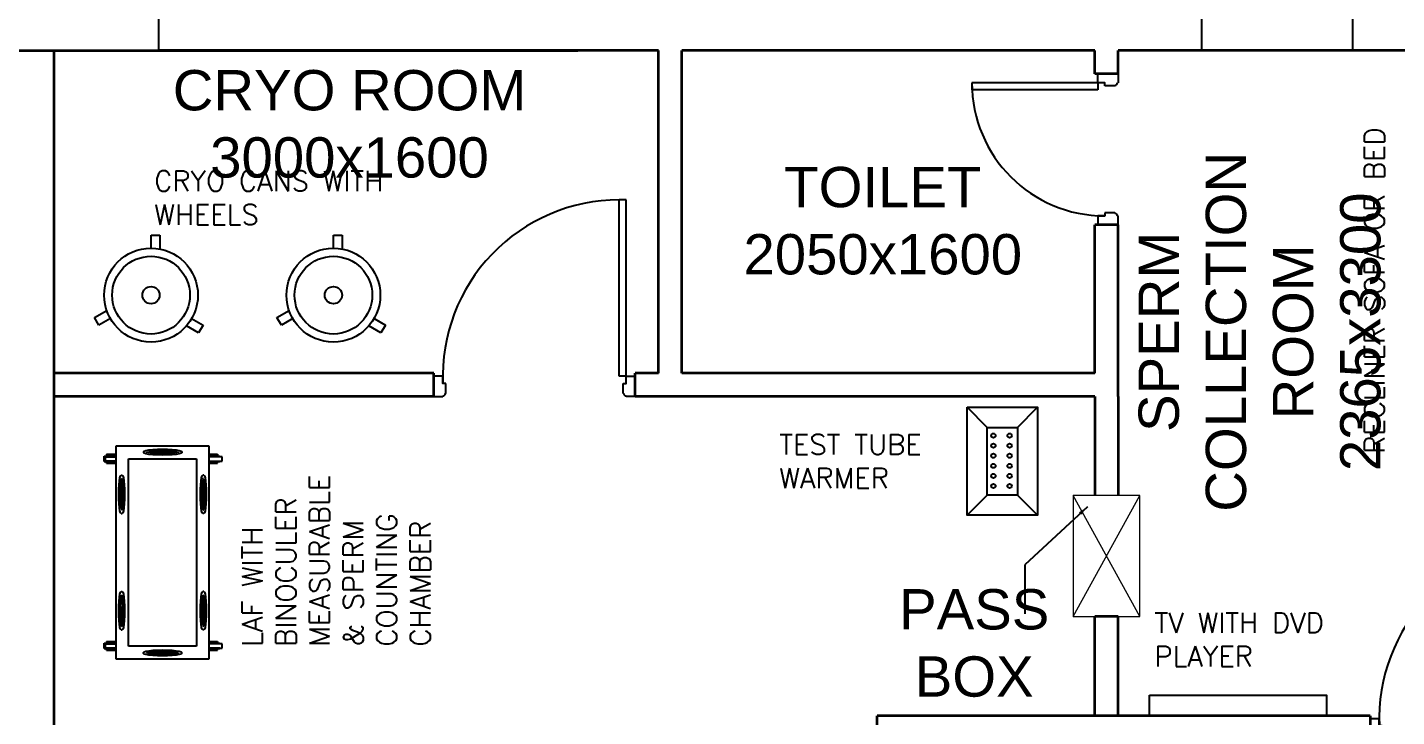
# Model space of a CAD drawing. Extents: x 3485972 to 3601240, y -673889 to -591207.
# Drawn here: x 3492614 to 3499408, y -598894 to -595475 of the extents above; entities that cross this region are included whole.
import ezdxf

# ---------------------------------------------------------------- set-up
doc = ezdxf.new("R2010")
doc.units = 0
doc.header["$LTSCALE"] = 6
doc.header["$MEASUREMENT"] = 0
doc.layers.get('0').update_dxf_attribs({"linetype": 'CONTINUOUS'})
for name, color, linetype in [('COL', 5, 'CONTINUOUS'), ('DOOR', 44, 'CONTINUOUS'), ('equipment desc', 50, 'CONTINUOUS'), ('medical equipment', 4, 'CONTINUOUS'), ('TEXT', 181, 'CONTINUOUS')]:
    doc.layers.add(name, color=color, linetype=linetype)
doc.layers.add('WALL', color=8, linetype='CONTINUOUS', lineweight=35)
doc.layers.add('WIN', color=151, linetype='CONTINUOUS', lineweight=9)
doc.styles.add('ARIAL', font='arial.ttf')
doc.styles.get("Standard").update_dxf_attribs({"font": 'SIMPLEX'})
doc.dimstyles.new('TEXT', dxfattribs={"dimscale": 0, "dimtxt": 500, "dimasz": 100, "dimexe": 75, "dimexo": 100, "dimgap": 50, "dimtad": 0, "dimdec": 0, "dimzin": 0, "dimdsep": 46, "dimtxsty": 'ARIAL', "dimblk": 'OBLIQUE', "dimcen": 0.09, "dimdle": 100, "dimclrd": 256, "dimclre": 256, "dimclrt": 6, "dimadec": 0, "dimazin": 0, "dimtfac": 1, "dimtdec": 0, "dimtofl": 0, "dimtmove": 2, "dimatfit": 3, "dimfxl": 1, "dimfrac": 2, "dimtolj": 1, "dimtzin": 0, "dimarcsym": 0})

# ---------------------------------------------------------------- blocks, each defined once
blk = doc.blocks.new('A$C19B8274B')
at = {"layer": 'DOOR'}
for p, q in [((-45, 925), (-80, 925)), ((-80, 50), (-80, 925)), ((-45, 50), (-45, 925)), ((-45, 50), (-80, 50)), ((-955, -50), (-955, -47.5)), ((-940, -35), (-942.5, -35)), ((-60, -35), (-57.5, -35)), ((-45, -50), (-45, -47.5))]:
    blk.add_line(p, q, dxfattribs=at)
for points in [[(-940, 15), (-955, 15), (-955, 50), (-1000, 50), (-1000, -50), (-955, -50)], [(-940, -35), (-940, 15)], [(-60, 15), (-45, 15), (-45, 50), (0, 50), (0, -50), (-45, -50)], [(-60, -35), (-60, 15)]]:
    blk.add_lwpolyline(points, dxfattribs=at)
at = {"layer": 'DOOR', "color": 145}
blk.add_arc((-80, 50), 875, 90, 182.29244, dxfattribs=at)
at = {"layer": 'DOOR'}
for centre, start, end in [((-955, -35), 270, 0), ((-45, -35), 180, 270)]:
    blk.add_arc(centre, 12.5, start, end, dxfattribs=at)
blk = doc.blocks.new('_Oblique')
at = {"color": 0, "linetype": 'ByBlock', "lineweight": -2}
blk.add_line((-0.5, -0.5), (0.5, 0.5), dxfattribs=at)
blk = doc.blocks.new('750')
at = {"layer": 'DOOR'}
for p, q in [((-50, 705), (-47.5, 705)), ((-35, 690), (-35, 692.5)), ((50, 45), (50, 80)), ((50, 80), (675, 80)), ((675, 45), (675, 80)), ((-50, 45), (-47.5, 45)), ((-35, 60), (-35, 57.5)), ((50, 45), (675, 45))]:
    blk.add_line(p, q, dxfattribs=at)
for points in [[(15, 690), (15, 705), (50, 705), (50, 750), (-50, 750), (-50, 705)], [(-35, 690), (15, 690)], [(15, 60), (15, 45), (50, 45), (50, 0), (-50, 0), (-50, 45)], [(-35, 60), (15, 60)]]:
    blk.add_lwpolyline(points, dxfattribs=at)
for centre, start, end in [((-35, 705), 180, 270), ((-35, 45), 90, 180)]:
    blk.add_arc(centre, 12.5, start, end, dxfattribs=at)
at = {"layer": 'DOOR', "color": 145}
blk.add_arc((15, 45), 660, 0, 90, dxfattribs=at)
blk = doc.blocks.new('*U47')
at = {"layer": 'medical equipment', "linetype": 'ByBlock'}
for p, q in [((-22.1, -30.5), (-22.1, 34.8)), ((-22.1, 34.8), (22.1, 34.8)), ((22.1, 34.8), (22.1, -34.8))]:
    blk.add_line(p, q, dxfattribs=at)
blk = doc.blocks.new('*U48')
at = {"layer": 'medical equipment', "color": 0, "linetype": 'ByBlock', "lineweight": -2, "transparency": 16777216}
blk.add_blockref('*U47', (3493249.8, -596539.9), dxfattribs=at)
for p, rotation in [((3492988.6, -596915.8), 120), ((3493444.7, -596954), 240)]:
    blk.add_blockref('*U47', p, dxfattribs=dict(at, rotation=rotation))
blk = doc.blocks.new('*U49')
at = {"layer": 'medical equipment', "linetype": 'ByBlock'}
for p, q in [((-22.1, -30.5), (-22.1, 34.8)), ((-22.1, 34.8), (22.1, 34.8)), ((22.1, 34.8), (22.1, -34.8))]:
    blk.add_line(p, q, dxfattribs=at)
blk = doc.blocks.new('*U50')
at = {"layer": 'medical equipment', "color": 0, "linetype": 'ByBlock', "lineweight": -2, "transparency": 16777216}
blk.add_blockref('*U49', (3494154.8, -596539.9), dxfattribs=at)
for p, rotation in [((3493893.6, -596915.8), 120), ((3494349.7, -596954), 240)]:
    blk.add_blockref('*U49', p, dxfattribs=dict(at, rotation=rotation))
blk = doc.blocks.new('*U77')
at = {"layer": 'medical equipment', "linetype": 'ByBlock'}
blk.add_circle((0, 0), 10.6, dxfattribs=at)
blk = doc.blocks.new('*U78')
at = {"layer": 'medical equipment', "color": 0, "linetype": 'ByBlock', "lineweight": -2, "transparency": 16777216}
for p in [(0, 0), (80, 0), (0, -50), (80, -50), (0, -100), (80, -100), (0, -150), (0, -200), (80, -150), (80, -200), (0, -250), (80, -250)]:
    blk.add_blockref('*U77', p, dxfattribs=at)

msp = doc.modelspace()

# ---------------------------------------------------------------- linework, layer by layer
at = {"layer": 'COL'}
for points in [[(3492515.7, -595590), (3493265.7, -595590), (3493265.7, -594840), (3492515.7, -594840)], [(3498440.7, -595590), (3499190.7, -595590), (3499190.7, -594840), (3498440.7, -594840)]]:
    msp.add_lwpolyline(points, close=True, dxfattribs=at)
at = {"layer": 'medical equipment'}
for p, q in [((3497377, -597459.7), (3497277, -597359.7)), ((3497526.6, -597459.7), (3497626.6, -597359.7)), ((3493516.9, -597553), (3493052.9, -597553)), ((3493052.9, -597553), (3493052.9, -597593)), ((3493189.8, -597579.6), (3493193.1, -597576.6)), ((3493189.8, -597579.6), (3493189.8, -597584.9)), ((3493193.1, -597576.6), (3493202.5, -597573.7)), ((3493202.5, -597573.7), (3493217.6, -597571.3)), ((3493205.8, -597584.9), (3493208.5, -597582.3)), ((3493208.5, -597582.3), (3493208.7, -597582.3)), ((3493208.7, -597582.3), (3493216.4, -597579.9)), ((3493216.4, -597584.6), (3493208.7, -597582.3)), ((3493216.4, -597579.9), (3493218.2, -597579.6)), ((3493217.6, -597571.3), (3493237.3, -597569.4)), ((3493218.2, -597579.6), (3493229, -597577.9)), ((3493229, -597581.4), (3493218.2, -597579.6)), ((3493229, -597577.9), (3493245.3, -597576.3)), ((3493245.3, -597583), (3493229, -597581.4)), ((3493237.3, -597569.4), (3493260.3, -597568.2)), ((3493245.3, -597576.3), (3493264.4, -597575.3)), ((3493260.3, -597568.2), (3493284.9, -597567.8)), ((3493264.4, -597575.3), (3493284.9, -597575)), ((3493284.9, -597567.8), (3493309.5, -597568.2)), ((3493284.9, -597575), (3493305.3, -597575.3)), ((3493305.3, -597575.3), (3493324.4, -597576.3)), ((3493309.5, -597568.2), (3493332.4, -597569.4)), ((3493324.4, -597576.3), (3493340.8, -597577.9)), ((3493340.8, -597581.4), (3493324.4, -597583)), ((3493332.4, -597569.4), (3493352.1, -597571.3)), ((3493340.8, -597577.9), (3493351.6, -597579.6)), ((3493351.6, -597579.6), (3493340.8, -597581.4)), ((3493351.6, -597579.6), (3493353.4, -597579.9)), ((3493352.1, -597571.3), (3493367.2, -597573.7)), ((3493353.4, -597579.9), (3493361.1, -597582.3)), ((3493361.1, -597582.3), (3493353.4, -597584.6)), ((3493361.1, -597582.3), (3493361.3, -597582.3)), ((3493361.3, -597582.3), (3493364, -597584.9)), ((3493367.2, -597573.7), (3493376.7, -597576.6)), ((3493376.7, -597576.6), (3493379.9, -597579.6)), ((3493379.9, -597579.6), (3493379.9, -597584.9)), ((3493516.9, -597593), (3493516.9, -597553)), ((3492995.2, -597628.5), (3492995.2, -597601.9)), ((3492995.2, -597601.9), (3493006.5, -597601.9)), ((3492995.2, -597628.5), (3493006.5, -597628.5)), ((3493000.2, -597605.7), (3493000.2, -597626.8)), ((3493000.2, -597605.7), (3493052.9, -597605.7)), ((3493052.9, -597626.8), (3493000.2, -597626.8)), ((3493006.5, -597593), (3493006.5, -597601.9)), ((3493006.5, -597593), (3493052.9, -597593)), ((3493052.9, -597601.9), (3493006.5, -597601.9)), ((3493006.5, -597637.3), (3493006.5, -597628.5)), ((3493006.5, -597628.5), (3493052.9, -597628.5)), ((3493006.5, -597637.3), (3493052.9, -597637.3)), ((3493052.9, -597593), (3493052.9, -597601.9)), ((3493052.9, -597601.9), (3493052.9, -597605.7)), ((3493052.9, -597605.7), (3493052.9, -597626.8)), ((3493052.9, -597626.8), (3493052.9, -597628.5)), ((3493052.9, -597628.5), (3493052.9, -597637.3)), ((3493052.9, -597637.3), (3493052.9, -598520.9)), ((3493116.2, -597616.2), (3493453.6, -597616.2)), ((3493116.2, -598544.1), (3493116.2, -597616.2)), ((3493193.1, -597587.9), (3493189.8, -597584.9)), ((3493202.5, -597590.8), (3493193.1, -597587.9)), ((3493217.6, -597593.3), (3493202.5, -597590.8)), ((3493229, -597586.6), (3493216.4, -597584.6)), ((3493237.3, -597595.2), (3493217.6, -597593.3)), ((3493245.3, -597588.2), (3493229, -597586.6)), ((3493260.3, -597596.3), (3493237.3, -597595.2)), ((3493264.4, -597584), (3493245.3, -597583)), ((3493264.4, -597589.2), (3493245.3, -597588.2)), ((3493284.9, -597596.7), (3493260.3, -597596.3)), ((3493284.9, -597584.3), (3493264.4, -597584)), ((3493284.9, -597589.5), (3493264.4, -597589.2)), ((3493305.3, -597584), (3493284.9, -597584.3)), ((3493305.3, -597589.2), (3493284.9, -597589.5)), ((3493309.5, -597596.3), (3493284.9, -597596.7)), ((3493324.4, -597583), (3493305.3, -597584)), ((3493324.4, -597588.2), (3493305.3, -597589.2)), ((3493332.4, -597595.2), (3493309.5, -597596.3)), ((3493340.8, -597586.6), (3493324.4, -597588.2)), ((3493352.1, -597593.3), (3493332.4, -597595.2)), ((3493353.4, -597584.6), (3493340.8, -597586.6)), ((3493367.2, -597590.8), (3493352.1, -597593.3)), ((3493376.7, -597587.9), (3493367.2, -597590.8)), ((3493379.9, -597584.9), (3493376.7, -597587.9)), ((3493453.6, -597616.2), (3493453.6, -598544.1)), ((3493516.9, -597601.9), (3493516.9, -597593)), ((3493516.9, -597593), (3493557.5, -597593)), ((3493516.9, -597605.7), (3493516.9, -597601.9)), ((3493557.5, -597601.9), (3493516.9, -597601.9)), ((3493516.9, -597626.8), (3493516.9, -597605.7)), ((3493568.8, -597605.7), (3493516.9, -597605.7)), ((3493516.9, -597628.5), (3493516.9, -597626.8)), ((3493516.9, -597626.8), (3493568.8, -597626.8)), ((3493516.9, -597637.3), (3493516.9, -597628.5)), ((3493516.9, -597628.5), (3493557.5, -597628.5)), ((3493516.9, -598520.9), (3493516.9, -597637.3)), ((3493516.9, -597637.3), (3493557.5, -597637.3)), ((3493557.5, -597593), (3493557.5, -597601.9)), ((3493557.5, -597601.9), (3493568.8, -597601.9)), ((3493557.5, -597637.3), (3493557.5, -597628.5)), ((3493557.5, -597628.5), (3493568.8, -597628.5)), ((3493568.8, -597605.7), (3493568.8, -597601.9)), ((3493580.1, -597605.7), (3493568.8, -597605.7)), ((3493568.8, -597628.5), (3493568.8, -597626.8)), ((3493568.8, -597626.8), (3493580.1, -597626.8)), ((3493580.1, -597626.8), (3493580.1, -597605.7)), ((3493071.2, -597724), (3493073.7, -597708.9)), ((3493073.7, -597708.9), (3493076.5, -597699.4)), ((3493076.5, -597699.4), (3493079.6, -597696.2)), ((3493079.6, -597696.2), (3493084.8, -597696.2)), ((3493079.9, -597722.7), (3493082.2, -597715)), ((3493082.2, -597715), (3493082.3, -597714.8)), ((3493084.5, -597722.7), (3493082.2, -597715)), ((3493084.8, -597712.1), (3493082.3, -597714.8)), ((3493084.8, -597696.2), (3493087.9, -597699.4)), ((3493087.9, -597699.4), (3493090.7, -597708.9)), ((3493090.7, -597708.9), (3493093.2, -597724)), ((3493476.6, -597724), (3493479, -597708.9)), ((3493479, -597708.9), (3493481.9, -597699.4)), ((3493481.9, -597699.4), (3493484.9, -597696.2)), ((3493490.2, -597696.2), (3493484.9, -597696.2)), ((3493487.5, -597714.8), (3493484.9, -597712.1)), ((3493487.6, -597715), (3493485.2, -597722.7)), ((3493487.5, -597714.8), (3493487.6, -597715)), ((3493487.6, -597715), (3493489.9, -597722.7)), ((3493490.2, -597696.2), (3493493.2, -597699.4)), ((3493493.2, -597699.4), (3493496.1, -597708.9)), ((3493496.1, -597708.9), (3493498.6, -597724)), ((3493067.7, -597791.2), (3493068.1, -597766.6)), ((3493068.1, -597766.6), (3493069.3, -597743.6)), ((3493069.3, -597743.6), (3493071.2, -597724)), ((3493075.3, -597770.7), (3493074.9, -597791.2)), ((3493076.3, -597751.7), (3493075.3, -597770.7)), ((3493077.8, -597735.3), (3493076.3, -597751.7)), ((3493077.8, -597735.3), (3493079.6, -597724.5)), ((3493079.6, -597724.5), (3493079.9, -597722.7)), ((3493079.6, -597724.5), (3493081.3, -597735.3)), ((3493082.9, -597751.7), (3493081.3, -597735.3)), ((3493082.9, -597751.7), (3493083.9, -597770.7)), ((3493083.9, -597770.7), (3493084.2, -597791.2)), ((3493084.5, -597722.7), (3493086.6, -597735.3)), ((3493088.2, -597751.7), (3493086.6, -597735.3)), ((3493088.2, -597751.7), (3493089.1, -597770.7)), ((3493089.1, -597770.7), (3493089.5, -597791.2)), ((3493093.2, -597724), (3493095.1, -597743.6)), ((3493095.1, -597743.6), (3493096.3, -597766.6)), ((3493096.3, -597766.6), (3493096.7, -597791.2)), ((3493473.1, -597791.2), (3493473.5, -597766.6)), ((3493473.5, -597766.6), (3493474.7, -597743.6)), ((3493474.7, -597743.6), (3493476.6, -597724)), ((3493480.6, -597770.7), (3493480.3, -597791.2)), ((3493481.6, -597751.7), (3493480.6, -597770.7)), ((3493483.2, -597735.3), (3493481.6, -597751.7)), ((3493485.2, -597722.7), (3493483.2, -597735.3)), ((3493485.9, -597770.7), (3493485.5, -597791.2)), ((3493486.8, -597751.7), (3493485.9, -597770.7)), ((3493488.4, -597735.3), (3493486.8, -597751.7)), ((3493490.2, -597724.5), (3493488.4, -597735.3)), ((3493490.2, -597724.5), (3493489.9, -597722.7)), ((3493491.9, -597735.3), (3493490.2, -597724.5)), ((3493491.9, -597735.3), (3493493.5, -597751.7)), ((3493494.5, -597770.7), (3493493.5, -597751.7)), ((3493494.8, -597791.2), (3493494.5, -597770.7)), ((3493498.6, -597724), (3493500.4, -597743.6)), ((3493500.4, -597743.6), (3493501.6, -597766.6)), ((3493501.6, -597766.6), (3493502, -597791.2)), ((3493068.1, -597815.8), (3493067.7, -597791.2)), ((3493069.3, -597838.8), (3493068.1, -597815.8)), ((3493071.2, -597858.5), (3493069.3, -597838.8)), ((3493074.9, -597791.2), (3493075.3, -597811.7)), ((3493075.3, -597811.7), (3493076.3, -597830.7)), ((3493076.3, -597830.7), (3493077.8, -597847.1)), ((3493077.8, -597847.1), (3493079.6, -597857.9)), ((3493079.6, -597857.9), (3493081.3, -597847.1)), ((3493081.3, -597847.1), (3493082.9, -597830.7)), ((3493082.9, -597830.7), (3493083.9, -597811.7)), ((3493083.9, -597811.7), (3493084.2, -597791.2)), ((3493084.5, -597859.7), (3493086.6, -597847.1)), ((3493086.6, -597847.1), (3493088.2, -597830.7)), ((3493088.2, -597830.7), (3493089.1, -597811.7)), ((3493089.1, -597811.7), (3493089.5, -597791.2)), ((3493095.1, -597838.8), (3493093.2, -597858.5)), ((3493096.3, -597815.8), (3493095.1, -597838.8)), ((3493096.7, -597791.2), (3493096.3, -597815.8)), ((3493473.5, -597815.8), (3493473.1, -597791.2)), ((3493474.7, -597838.8), (3493473.5, -597815.8)), ((3493476.6, -597858.5), (3493474.7, -597838.8)), ((3493480.3, -597791.2), (3493480.6, -597811.7)), ((3493480.6, -597811.7), (3493481.6, -597830.7)), ((3493481.6, -597830.7), (3493483.2, -597847.1)), ((3493483.2, -597847.1), (3493485.2, -597859.7)), ((3493485.5, -597791.2), (3493485.9, -597811.7)), ((3493485.9, -597811.7), (3493486.8, -597830.7)), ((3493486.8, -597830.7), (3493488.4, -597847.1)), ((3493488.4, -597847.1), (3493490.2, -597857.9)), ((3493490.2, -597857.9), (3493491.9, -597847.1)), ((3493491.9, -597847.1), (3493493.5, -597830.7)), ((3493493.5, -597830.7), (3493494.5, -597811.7)), ((3493494.5, -597811.7), (3493494.8, -597791.2)), ((3493500.4, -597838.8), (3493498.6, -597858.5)), ((3493501.6, -597815.8), (3493500.4, -597838.8)), ((3493502, -597791.2), (3493501.6, -597815.8)), ((3497377, -597795), (3497277, -597895)), ((3497526.6, -597795), (3497626.6, -597895)), ((3493073.7, -597873.5), (3493071.2, -597858.5)), ((3493076.5, -597883), (3493073.7, -597873.5)), ((3493079.6, -597886.2), (3493076.5, -597883)), ((3493079.6, -597857.9), (3493079.9, -597859.7)), ((3493079.6, -597886.2), (3493084.8, -597886.2)), ((3493079.9, -597859.7), (3493082.2, -597867.4)), ((3493084.5, -597859.7), (3493082.2, -597867.4)), ((3493082.2, -597867.4), (3493082.3, -597867.6)), ((3493082.3, -597867.6), (3493084.8, -597870.3)), ((3493087.9, -597883), (3493084.8, -597886.2)), ((3493090.7, -597873.5), (3493087.9, -597883)), ((3493093.2, -597858.5), (3493090.7, -597873.5)), ((3493479, -597873.5), (3493476.6, -597858.5)), ((3493481.9, -597883), (3493479, -597873.5)), ((3493484.9, -597886.2), (3493481.9, -597883)), ((3493484.9, -597870.3), (3493487.5, -597867.6)), ((3493490.2, -597886.2), (3493484.9, -597886.2)), ((3493487.6, -597867.4), (3493485.2, -597859.7)), ((3493487.5, -597867.6), (3493487.6, -597867.4)), ((3493487.6, -597867.4), (3493489.9, -597859.7)), ((3493489.9, -597859.7), (3493490.2, -597857.9)), ((3493493.2, -597883), (3493490.2, -597886.2)), ((3493496.1, -597873.5), (3493493.2, -597883)), ((3493498.6, -597858.5), (3493496.1, -597873.5)), ((3493068.1, -598344.5), (3493069.3, -598321.6)), ((3493069.3, -598321.6), (3493071.2, -598301.9)), ((3493071.2, -598301.9), (3493073.7, -598286.8)), ((3493073.7, -598286.8), (3493076.5, -598277.3)), ((3493075.3, -598348.7), (3493076.3, -598329.6)), ((3493076.3, -598329.6), (3493077.8, -598313.2)), ((3493076.5, -598277.3), (3493079.6, -598274.1)), ((3493079.6, -598302.4), (3493077.8, -598313.2)), ((3493079.6, -598274.1), (3493084.8, -598274.1)), ((3493079.9, -598300.7), (3493079.6, -598302.4)), ((3493081.3, -598313.2), (3493079.6, -598302.4)), ((3493079.9, -598300.7), (3493082.2, -598293)), ((3493081.3, -598313.2), (3493082.9, -598329.6)), ((3493082.2, -598293), (3493082.3, -598292.8)), ((3493084.5, -598300.7), (3493082.2, -598293)), ((3493084.8, -598290.1), (3493082.3, -598292.8)), ((3493082.9, -598329.6), (3493083.9, -598348.7)), ((3493086.6, -598313.2), (3493084.5, -598300.7)), ((3493084.8, -598274.1), (3493087.9, -598277.3)), ((3493086.6, -598313.2), (3493088.2, -598329.6)), ((3493087.9, -598277.3), (3493090.7, -598286.8)), ((3493088.2, -598329.6), (3493089.1, -598348.7)), ((3493090.7, -598286.8), (3493093.2, -598301.9)), ((3493093.2, -598301.9), (3493095.1, -598321.6)), ((3493095.1, -598321.6), (3493096.3, -598344.5)), ((3493473.5, -598344.5), (3493474.7, -598321.6)), ((3493474.7, -598321.6), (3493476.6, -598301.9)), ((3493476.6, -598301.9), (3493479, -598286.8)), ((3493479, -598286.8), (3493481.9, -598277.3)), ((3493481.6, -598329.6), (3493480.6, -598348.7)), ((3493483.2, -598313.2), (3493481.6, -598329.6)), ((3493481.9, -598277.3), (3493484.9, -598274.1)), ((3493483.2, -598313.2), (3493485.2, -598300.7)), ((3493490.2, -598274.1), (3493484.9, -598274.1)), ((3493484.9, -598290.1), (3493487.5, -598292.8)), ((3493485.2, -598300.7), (3493487.6, -598293)), ((3493486.8, -598329.6), (3493485.9, -598348.7)), ((3493488.4, -598313.2), (3493486.8, -598329.6)), ((3493487.6, -598293), (3493487.5, -598292.8)), ((3493489.9, -598300.7), (3493487.6, -598293)), ((3493488.4, -598313.2), (3493490.2, -598302.4)), ((3493490.2, -598302.4), (3493489.9, -598300.7)), ((3493490.2, -598274.1), (3493493.2, -598277.3)), ((3493491.9, -598313.2), (3493490.2, -598302.4)), ((3493493.5, -598329.6), (3493491.9, -598313.2)), ((3493493.2, -598277.3), (3493496.1, -598286.8)), ((3493493.5, -598329.6), (3493494.5, -598348.7)), ((3493496.1, -598286.8), (3493498.6, -598301.9)), ((3493498.6, -598301.9), (3493500.4, -598321.6)), ((3493500.4, -598321.6), (3493501.6, -598344.5)), ((3493067.7, -598369.2), (3493068.1, -598344.5)), ((3493068.1, -598393.8), (3493067.7, -598369.2)), ((3493069.3, -598416.7), (3493068.1, -598393.8)), ((3493075.3, -598348.7), (3493074.9, -598369.2)), ((3493074.9, -598369.2), (3493075.3, -598389.6)), ((3493075.3, -598389.6), (3493076.3, -598408.7)), ((3493083.9, -598389.6), (3493082.9, -598408.7)), ((3493083.9, -598348.7), (3493084.2, -598369.2)), ((3493084.2, -598369.2), (3493083.9, -598389.6)), ((3493089.1, -598389.6), (3493088.2, -598408.7)), ((3493089.1, -598348.7), (3493089.5, -598369.2)), ((3493089.5, -598369.2), (3493089.1, -598389.6)), ((3493096.3, -598393.8), (3493095.1, -598416.7)), ((3493096.3, -598344.5), (3493096.7, -598369.2)), ((3493096.7, -598369.2), (3493096.3, -598393.8)), ((3493473.1, -598369.2), (3493473.5, -598344.5)), ((3493473.5, -598393.8), (3493473.1, -598369.2)), ((3493474.7, -598416.7), (3493473.5, -598393.8)), ((3493480.6, -598348.7), (3493480.3, -598369.2)), ((3493480.6, -598389.6), (3493480.3, -598369.2)), ((3493481.6, -598408.7), (3493480.6, -598389.6)), ((3493485.9, -598348.7), (3493485.5, -598369.2)), ((3493485.9, -598389.6), (3493485.5, -598369.2)), ((3493486.8, -598408.7), (3493485.9, -598389.6)), ((3493494.5, -598389.6), (3493493.5, -598408.7)), ((3493494.5, -598348.7), (3493494.8, -598369.2)), ((3493494.5, -598389.6), (3493494.8, -598369.2)), ((3493501.6, -598393.8), (3493500.4, -598416.7)), ((3493501.6, -598344.5), (3493502, -598369.2)), ((3493502, -598369.2), (3493501.6, -598393.8)), ((3493071.2, -598436.4), (3493069.3, -598416.7)), ((3493073.7, -598451.5), (3493071.2, -598436.4)), ((3493076.5, -598461), (3493073.7, -598451.5)), ((3493076.3, -598408.7), (3493077.8, -598425.1)), ((3493079.6, -598464.2), (3493076.5, -598461)), ((3493079.6, -598435.9), (3493077.8, -598425.1)), ((3493081.3, -598425.1), (3493079.6, -598435.9)), ((3493079.9, -598437.6), (3493079.6, -598435.9)), ((3493079.6, -598464.2), (3493084.8, -598464.2)), ((3493082.2, -598445.4), (3493079.9, -598437.6)), ((3493082.9, -598408.7), (3493081.3, -598425.1)), ((3493082.2, -598445.4), (3493084.5, -598437.6)), ((3493082.3, -598445.5), (3493082.2, -598445.4)), ((3493082.3, -598445.5), (3493084.8, -598448.2)), ((3493086.6, -598425.1), (3493084.5, -598437.6)), ((3493087.9, -598461), (3493084.8, -598464.2)), ((3493088.2, -598408.7), (3493086.6, -598425.1)), ((3493090.7, -598451.5), (3493087.9, -598461)), ((3493093.2, -598436.4), (3493090.7, -598451.5)), ((3493095.1, -598416.7), (3493093.2, -598436.4)), ((3493476.6, -598436.4), (3493474.7, -598416.7)), ((3493479, -598451.5), (3493476.6, -598436.4)), ((3493481.9, -598461), (3493479, -598451.5)), ((3493483.2, -598425.1), (3493481.6, -598408.7)), ((3493484.9, -598464.2), (3493481.9, -598461)), ((3493485.2, -598437.6), (3493483.2, -598425.1)), ((3493487.5, -598445.5), (3493484.9, -598448.2)), ((3493490.2, -598464.2), (3493484.9, -598464.2)), ((3493485.2, -598437.6), (3493487.6, -598445.4)), ((3493488.4, -598425.1), (3493486.8, -598408.7)), ((3493487.6, -598445.4), (3493487.5, -598445.5)), ((3493489.9, -598437.6), (3493487.6, -598445.4)), ((3493490.2, -598435.9), (3493488.4, -598425.1)), ((3493490.2, -598435.9), (3493489.9, -598437.6)), ((3493491.9, -598425.1), (3493490.2, -598435.9)), ((3493493.2, -598461), (3493490.2, -598464.2)), ((3493491.9, -598425.1), (3493493.5, -598408.7)), ((3493496.1, -598451.5), (3493493.2, -598461)), ((3493498.6, -598436.4), (3493496.1, -598451.5)), ((3493500.4, -598416.7), (3493498.6, -598436.4)), ((3492995.2, -598556.4), (3492995.2, -598529.8)), ((3492995.2, -598529.8), (3493006.5, -598529.8)), ((3493000.2, -598533.6), (3493000.2, -598554.7)), ((3493000.2, -598533.6), (3493052.9, -598533.6)), ((3493006.5, -598520.9), (3493006.5, -598529.8)), ((3493006.5, -598520.9), (3493052.9, -598520.9)), ((3493052.9, -598529.8), (3493006.5, -598529.8)), ((3493052.9, -598520.9), (3493052.9, -598529.8)), ((3493052.9, -598529.8), (3493052.9, -598533.6)), ((3493052.9, -598533.6), (3493052.9, -598554.7)), ((3493516.9, -598529.8), (3493516.9, -598520.9)), ((3493516.9, -598520.9), (3493557.5, -598520.9)), ((3493516.9, -598533.6), (3493516.9, -598529.8)), ((3493557.5, -598529.8), (3493516.9, -598529.8)), ((3493516.9, -598554.7), (3493516.9, -598533.6)), ((3493568.8, -598533.6), (3493516.9, -598533.6)), ((3493557.5, -598520.9), (3493557.5, -598529.8)), ((3493557.5, -598529.8), (3493568.8, -598529.8)), ((3493568.8, -598533.6), (3493568.8, -598529.8)), ((3493580.1, -598533.6), (3493568.8, -598533.6)), ((3493580.1, -598554.7), (3493580.1, -598533.6)), ((3492995.2, -598556.4), (3493006.5, -598556.4)), ((3493052.9, -598554.7), (3493000.2, -598554.7)), ((3493006.5, -598565.2), (3493006.5, -598556.4)), ((3493006.5, -598556.4), (3493052.9, -598556.4)), ((3493006.5, -598565.2), (3493052.9, -598565.2)), ((3493052.9, -598554.7), (3493052.9, -598556.4)), ((3493052.9, -598556.4), (3493052.9, -598565.2)), ((3493052.9, -598565.2), (3493052.9, -598607.4)), ((3493453.6, -598544.1), (3493116.2, -598544.1)), ((3493189.8, -598575.5), (3493193.1, -598572.4)), ((3493189.8, -598580.7), (3493189.8, -598575.5)), ((3493193.1, -598583.8), (3493189.8, -598580.7)), ((3493193.1, -598572.4), (3493202.5, -598569.6)), ((3493202.5, -598586.6), (3493193.1, -598583.8)), ((3493202.5, -598569.6), (3493217.6, -598567.1)), ((3493217.6, -598589.1), (3493202.5, -598586.6)), ((3493208.5, -598578), (3493205.8, -598575.5)), ((3493208.7, -598578.1), (3493208.5, -598578)), ((3493208.7, -598578.1), (3493216.4, -598575.8)), ((3493216.4, -598580.4), (3493208.7, -598578.1)), ((3493229, -598573.7), (3493216.4, -598575.8)), ((3493218.2, -598580.7), (3493216.4, -598580.4)), ((3493217.6, -598567.1), (3493237.3, -598565.2)), ((3493237.3, -598591), (3493217.6, -598589.1)), ((3493229, -598579), (3493218.2, -598580.7)), ((3493229, -598582.5), (3493218.2, -598580.7)), ((3493245.3, -598572.2), (3493229, -598573.7)), ((3493245.3, -598577.4), (3493229, -598579)), ((3493245.3, -598584), (3493229, -598582.5)), ((3493237.3, -598565.2), (3493260.3, -598564)), ((3493260.3, -598592.2), (3493237.3, -598591)), ((3493245.3, -598572.2), (3493264.4, -598571.2)), ((3493245.3, -598577.4), (3493264.4, -598576.4)), ((3493245.3, -598584), (3493264.4, -598585)), ((3493260.3, -598564), (3493284.9, -598563.6)), ((3493284.9, -598592.6), (3493260.3, -598592.2)), ((3493264.4, -598571.2), (3493284.9, -598570.8)), ((3493264.4, -598576.4), (3493284.9, -598576.1)), ((3493264.4, -598585), (3493284.9, -598585.4)), ((3493284.9, -598563.6), (3493309.5, -598564)), ((3493284.9, -598570.8), (3493305.3, -598571.2)), ((3493284.9, -598576.1), (3493305.3, -598576.4)), ((3493305.3, -598585), (3493284.9, -598585.4)), ((3493309.5, -598592.2), (3493284.9, -598592.6)), ((3493305.3, -598571.2), (3493324.4, -598572.2)), ((3493305.3, -598576.4), (3493324.4, -598577.4)), ((3493305.3, -598585), (3493324.4, -598584)), ((3493309.5, -598564), (3493332.4, -598565.2)), ((3493332.4, -598591), (3493309.5, -598592.2)), ((3493324.4, -598572.2), (3493340.8, -598573.7)), ((3493324.4, -598577.4), (3493340.8, -598579)), ((3493340.8, -598582.5), (3493324.4, -598584)), ((3493332.4, -598565.2), (3493352.1, -598567.1)), ((3493352.1, -598589.1), (3493332.4, -598591)), ((3493340.8, -598573.7), (3493353.4, -598575.8)), ((3493340.8, -598579), (3493351.6, -598580.7)), ((3493351.6, -598580.7), (3493340.8, -598582.5)), ((3493353.4, -598580.4), (3493351.6, -598580.7)), ((3493352.1, -598567.1), (3493367.2, -598569.6)), ((3493367.2, -598586.6), (3493352.1, -598589.1)), ((3493361.1, -598578.1), (3493353.4, -598575.8)), ((3493361.1, -598578.1), (3493353.4, -598580.4)), ((3493361.3, -598578), (3493361.1, -598578.1)), ((3493361.3, -598578), (3493364, -598575.5)), ((3493367.2, -598569.6), (3493376.7, -598572.4)), ((3493376.7, -598583.8), (3493367.2, -598586.6)), ((3493376.7, -598572.4), (3493379.9, -598575.5)), ((3493379.9, -598580.7), (3493376.7, -598583.8)), ((3493379.9, -598580.7), (3493379.9, -598575.5)), ((3493516.9, -598556.4), (3493516.9, -598554.7)), ((3493568.8, -598554.7), (3493516.9, -598554.7)), ((3493516.9, -598565.2), (3493516.9, -598556.4)), ((3493516.9, -598556.4), (3493557.5, -598556.4)), ((3493516.9, -598607.4), (3493516.9, -598565.2)), ((3493516.9, -598565.2), (3493557.5, -598565.2)), ((3493557.5, -598565.2), (3493557.5, -598556.4)), ((3493557.5, -598556.4), (3493568.8, -598556.4)), ((3493568.8, -598556.4), (3493568.8, -598554.7)), ((3493568.8, -598554.7), (3493580.1, -598554.7)), ((3493052.9, -598607.4), (3493516.9, -598607.4))]:
    msp.add_line(p, q, dxfattribs=at)
for points in [[(3497277, -597359.7), (3497626.6, -597359.7), (3497626.6, -597895), (3497277, -597895)], [(3497377, -597459.7), (3497526.6, -597459.7), (3497526.6, -597795), (3497377, -597795)]]:
    msp.add_lwpolyline(points, close=True, dxfattribs=at)
at = {"layer": 'medical equipment', "linetype": 'ByBlock'}
msp.add_lwpolyline([(3498181.9, -598787.5), (3499060.8, -598787.5), (3499060.8, -598890), (3498181.9, -598890)], close=True, dxfattribs=at)
at = {"layer": 'medical equipment'}
for centre, radius in [((3493227.7, -596803.3), 232.8), ((3493227.7, -596803.3), 192.8), ((3494132.7, -596803.3), 232.8), ((3494132.7, -596803.3), 192.8), ((3493227.7, -596803.3), 42.8), ((3494132.7, -596803.3), 42.8)]:
    msp.add_circle(centre, radius, dxfattribs=at)
at = {"layer": 'WALL', "lineweight": 0}
for p, q in [((3494925.7, -595590), (3492745.7, -595590)), ((3496945.7, -598890), (3499075.7, -598890))]:
    msp.add_line(p, q, dxfattribs=at)
at = {"layer": 'WALL', "linetype": 'ByBlock'}
for p, q in [((3492745.7, -595590), (3492745.7, -601555)), ((3492745.7, -595590), (3492745.7, -601555)), ((3495745.7, -595590), (3493265.7, -595590)), ((3495745.7, -597190), (3495745.7, -595590)), ((3495860.7, -597190), (3495860.7, -595590)), ((3497910.7, -595590), (3495860.7, -595590)), ((3497910.7, -595705), (3497910.7, -595590)), ((3500390.7, -595590), (3498025.7, -595590)), ((3498025.7, -595705), (3498025.7, -595590)), ((3498025.7, -595705), (3497910.7, -595705)), ((3498025.7, -596455), (3497910.7, -596455)), ((3497910.7, -597190), (3497910.7, -596455)), ((3498025.7, -597306), (3498025.7, -596455)), ((3494630.7, -597190), (3492745.7, -597190)), ((3494630.7, -597306), (3494630.7, -597190)), ((3495630.7, -597306), (3495630.7, -597190)), ((3495745.7, -597190), (3495630.7, -597190)), ((3497910.7, -597190), (3495860.7, -597190)), ((3494630.7, -597306), (3492745.7, -597306)), ((3497910.7, -597306), (3495630.7, -597306)), ((3497910.7, -597306), (3497910.7, -597798)), ((3498025.7, -597306), (3498025.7, -597798)), ((3497910.7, -598890, -101230.8), (3497910.7, -598398, -101230.8)), ((3498025.7, -598398), (3497910.7, -598398, -101230.8)), ((3498025.7, -598890), (3498025.7, -598398)), ((3496830.7, -601555), (3496830.7, -598890)), ((3499276.7, -598890), (3496830.7, -598890)), ((3499276.7, -598890), (3499276.7, -599005))]:
    msp.add_line(p, q, dxfattribs=at)
msp.add_lwpolyline([(3492515.7, -602305), (3492515.7, -595590), (3495345.7, -595590)], dxfattribs=at)
at = {"layer": 'WIN', "color": 8, "linetype": 'Continuous'}
for p, q in [((3497803.2, -598398, -50615.4), (3498133.2, -597798, -50615.4)), ((3498133.2, -598398, -50615.4), (3497803.2, -597798, -50615.4))]:
    msp.add_line(p, q, dxfattribs=at)
at = {"layer": 'WIN', "linetype": 'Continuous', "elevation": -50615.4}
msp.add_lwpolyline([(3497803.2, -598398), (3498133.2, -598398), (3498133.2, -597798), (3497803.2, -597798)], close=True, dxfattribs=at)

# ---------------------------------------------------------------- block references
at = {"layer": 'DOOR', "rotation": 180}
msp.add_blockref('750', (3497975.7, -595705), dxfattribs=at)
at = {"layer": 'DOOR', "linetype": 'Continuous'}
for p in [(3495630.7, -597256), (3500276.7, -598955)]:
    msp.add_blockref('A$C19B8274B', p, dxfattribs=at)
at = {"layer": 'medical equipment', "linetype": 'ByBlock'}
for name, p in [('*U48', (0, 0)), ('*U50', (0, 0)), ('*U78', (3497407.5, -597500.2))]:
    msp.add_blockref(name, p, dxfattribs=at)

# ---------------------------------------------------------------- texts
at = {"layer": 'equipment desc', "linetype": 'ByBlock', "char_height": 100, "attachment_point": 1, "rotation": 90}
for s, width, insert in [('RECLINER SOFA OR BED', 1918.667, (3499248.2, -597589.7)), ('LAF WITH BINOCULER MEASURABLE & SPERM COUNTING CHAMBER', 984.17, (3493680.5, -598546.7))]:
    msp.add_mtext_dynamic_manual_height_columns(s, width=width, gutter_width=10, heights=[0], dxfattribs=dict(at, insert=insert))
at = {"layer": 'equipment desc', "linetype": 'ByBlock', "char_height": 100, "attachment_point": 1}
for s, width, insert in [('CRYO CANS WITH WHEELS', 1314.096, (3493243.7, -596187.1)), ('TEST TUBE WARMER', 850, (3496344.4, -597494.2)), ('TV WITH DVD PLAYER', 1265.999, (3498206.5, -598378.7))]:
    msp.add_mtext_dynamic_manual_height_columns(s, width=width, gutter_width=10, heights=[0], dxfattribs=dict(at, insert=insert))
at = {"layer": 'TEXT', "char_height": 200, "attachment_point": 5, "style": 'ARIAL'}
for s, insert, width in [('CRYO ROOM 3000x1600', (3494212.6, -595954.8), 1982.81), ('TOILET\\P2050x1600', (3496858.5, -596435.1), 1626.956)]:
    msp.add_mtext(s, dxfattribs=dict(at, insert=insert, width=width))
at = {"layer": 'TEXT', "insert": (3498729.2, -596985.3), "char_height": 200, "width": 1893.83, "attachment_point": 5, "rotation": 90, "style": 'ARIAL'}
msp.add_mtext('SPERM COLLECTION ROOM 2365x3300', dxfattribs=at)
at = {"layer": 'TEXT', "linetype": 'Continuous', "insert": (3497312.2, -598530, -151846.2), "char_height": 200, "width": 1149.25, "attachment_point": 5, "style": 'ARIAL'}
msp.add_mtext('PASS BOX', dxfattribs=at)

# ---------------------------------------------------------------- leaders
at = {"layer": 'WIN', "color": 8, "linetype": 'Continuous'}
msp.add_leader([(3497874, -597853, -151846.2), (3497562.6, -598141.5, -151846.2), (3497562.6, -598385.1, -151846.2)], dimstyle='TEXT', override={"dimscale": 1, "dimtxt": 200, "dimasz": 50, "dimfxl": 0.18}, dxfattribs=at)

doc.saveas('drawing.dxf')
